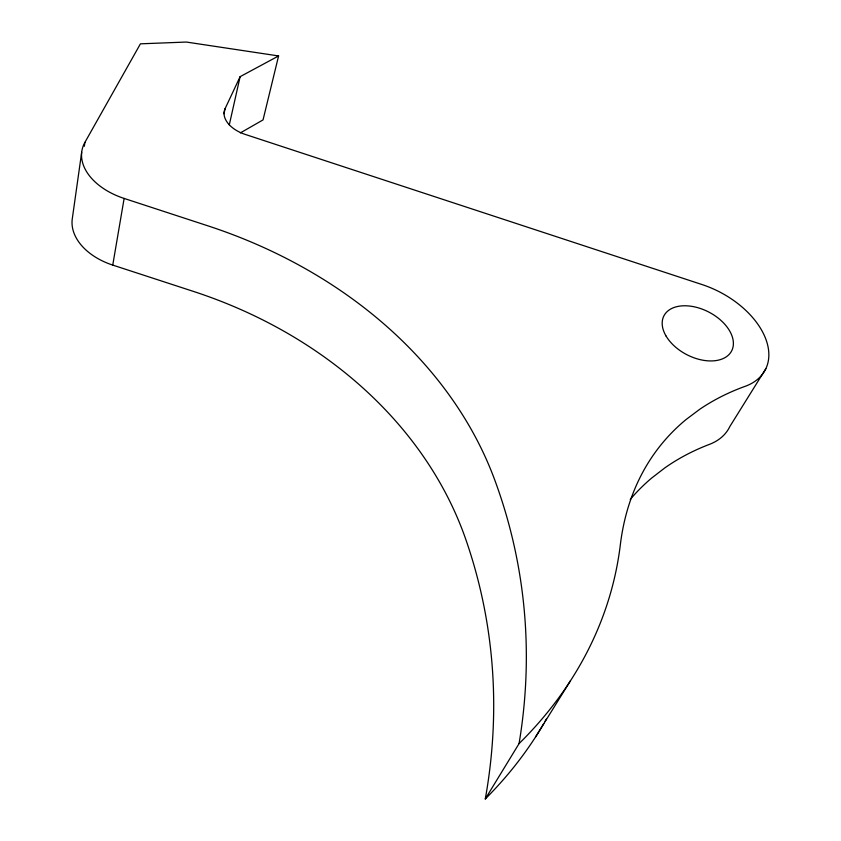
<?xml version="1.0" encoding="UTF-8"?>
<svg xmlns="http://www.w3.org/2000/svg" width="841" height="841" viewBox="0 0 841 841"><rect width="100%" height="100%" fill="white"/><g stroke="black" fill="none" stroke-linecap="round" stroke-linejoin="round"><path stroke-width="1.26" d="M81.672 152.295L72.179 219.543A59.322 39.748 11.1 0 0 112.747 265.094L193.199 291.333A439.98 363.943 4.8 0 1 466.04 540.111A786.945 629.268 -12.4 0 1 485.289 798.95A521.073 407.643 8 0 0 543.78 723.565M84.342 146.26L84.888 142.392L140.426 43.827L186.366 42.05L278.592 55.948L263.044 119.906L240.358 132.899M112.747 265.094L124.132 198.434A61.75 39.601 11.7 0 1 84.888 142.392M223.979 113.745L225.104 108.636L240.116 76.668L278.592 55.948M229.299 124.857L240.116 76.668M485.289 798.95L519.065 743.612A546.682 412.889 9 0 0 620.332 544.789A433.861 276.279 40.1 0 1 685.993 419.596L699.649 409.346A433.861 276.279 40.1 0 1 746.083 385.987A76.289 47.979 27.4 0 0 764.7 336.326A76.289 47.979 27.4 0 0 702.067 284.563L245.194 134.402A29.057 17.913 14.6 0 1 225.104 108.636M535.528 737.01L570.482 680.747M765.857 368.673L729.83 426.545A73.325 48.21 28 0 1 710.309 444.037A413.646 274.071 41.5 0 0 664.905 467.838L651.502 478.182A413.646 274.071 41.5 0 0 630.235 499.428M124.132 198.434L207.937 225.851A462.676 370.744 6.4 0 1 494.697 479.843A832.38 649.651 -9.9 0 1 519.065 743.612M546.377 719.044A521.073 407.643 8 0 1 545.084 721.305M666.156 336.179A38.129 23.969 27.4 0 0 727.749 355.722A38.129 23.969 27.4 0 0 699.449 308.184A38.129 23.969 27.4 0 0 666.156 336.179"/></g></svg>
